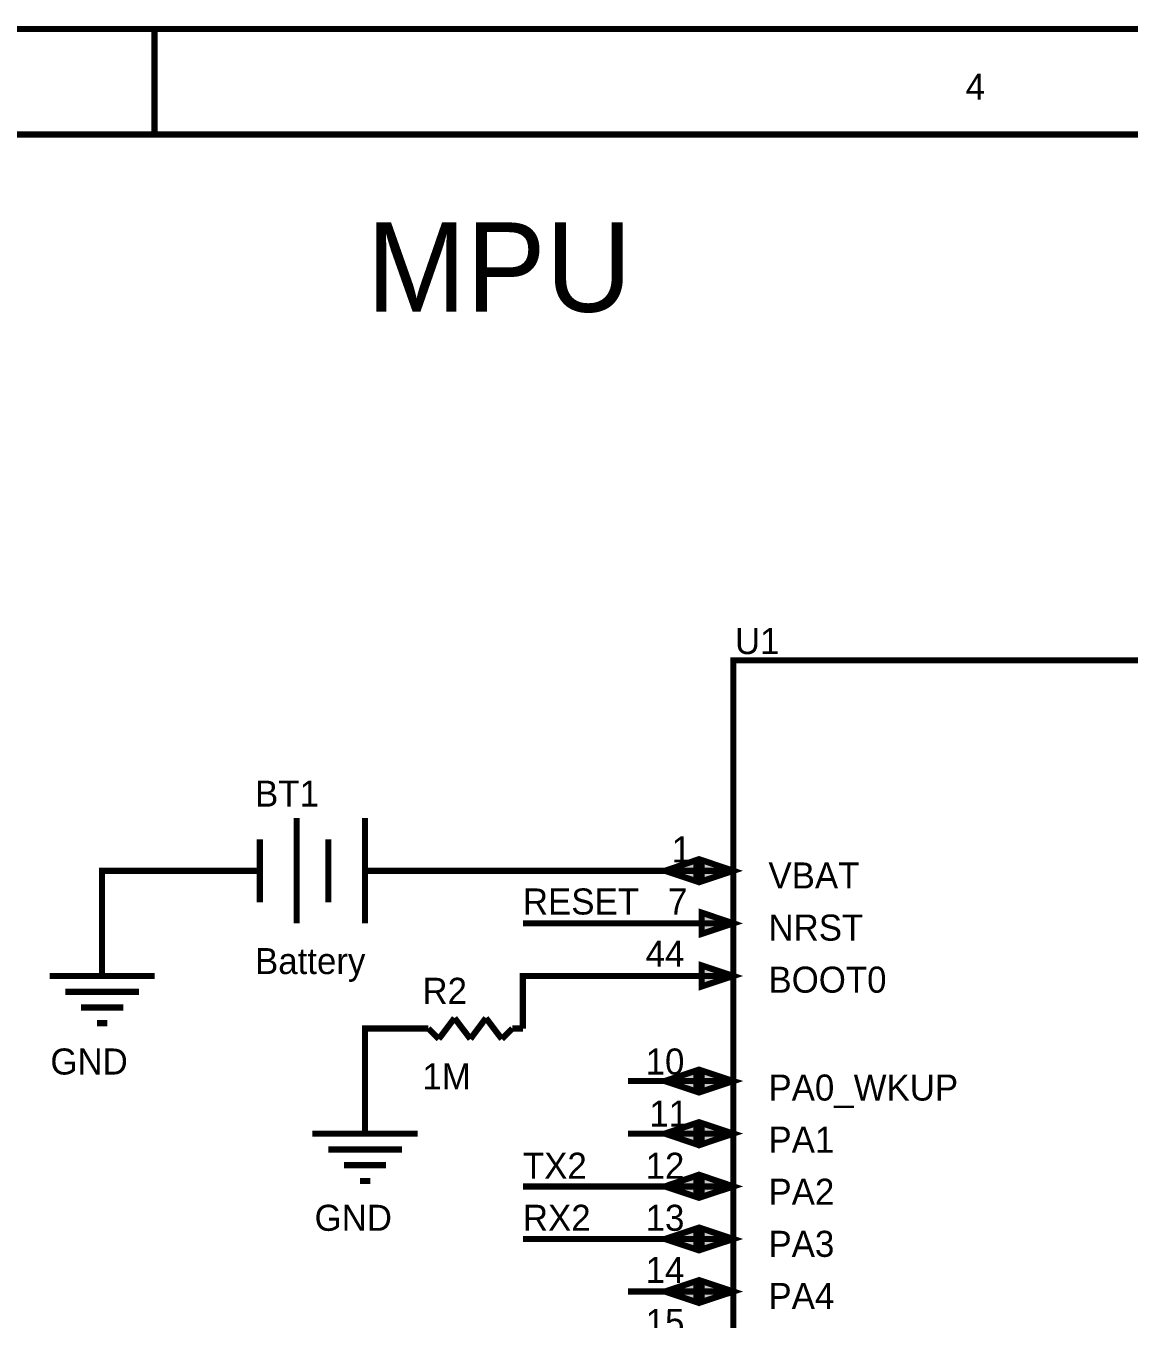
# Model space of a CAD drawing. Header units: millimetres. Extents: x 0 to 19, y 0 to 9.5.
# Drawn here: x 9.255 to 11.353, y 7.047 to 9.506 of the extents above; entities that cross this region are included whole.
import ezdxf

# ---------------------------------------------------------------- set-up
doc = ezdxf.new("R2010")
doc.units = ezdxf.units.MM
doc.header["$MEASUREMENT"] = 0
doc.layers.add('Sheet', color=255, linetype='Continuous')

msp = doc.modelspace()

# ---------------------------------------------------------------- linework, layer by layer
at = {"layer": 'Sheet'}
for points, const_width in [([(0, 9.5), (19, 9.5), (19, 0), (0, 0), (0, 9.5)], 0.0118), ([(0, 9.5), (0, 0), (19, 0), (19, 9.5), (0, 9.5), (0, 9.5)], 0.0039), ([(0.2007, 9.2993), (18.8002, 9.2993), (18.8002, 0.1998), (0.2007, 0.1998), (0.2007, 9.2993)], 0.0118), ([(0.2007, 9.2993), (0.2007, 0.1998), (18.8002, 0.1998), (18.8002, 9.2993), (0.2007, 9.2993), (0.2007, 9.2993)], 0.0039), ([(10.6004, 8.2997), (12.2004, 8.2997), (12.2004, 4.8), (10.6004, 4.8), (10.6004, 8.2997)], 0.0118), ([(10.6004, 8.2997), (10.6004, 4.8), (12.2004, 4.8), (12.2004, 8.2997), (10.6004, 8.2997), (10.6004, 8.2997)], 0.0039), ([(10.5301, 7.9199), (10.5301, 7.8797), (10.4704, 7.8996), (10.5301, 7.9199)], 0.0118), ([(10.5301, 7.9199), (10.5301, 7.8797), (10.4704, 7.8996), (10.5301, 7.9199)], 0.0039), ([(10.5403, 7.9199), (10.6004, 7.8996), (10.5403, 7.8797), (10.5403, 7.9199)], 0.0118), ([(10.5403, 7.9199), (10.6004, 7.8996), (10.5403, 7.8797), (10.5403, 7.9199)], 0.0039), ([(10.5403, 7.82), (10.6004, 7.7997), (10.5403, 7.7798), (10.5403, 7.82)], 0.0118), ([(10.5403, 7.82), (10.6004, 7.7997), (10.5403, 7.7798), (10.5403, 7.82)], 0.0039), ([(10.5403, 7.7196), (10.6004, 7.6997), (10.5403, 7.6798), (10.5403, 7.7196)], 0.0118), ([(10.5403, 7.7196), (10.6004, 7.6997), (10.5403, 7.6798), (10.5403, 7.7196)], 0.0039), ([(10.5301, 7.5198), (10.5301, 7.48), (10.4704, 7.4999), (10.5301, 7.5198)], 0.0118), ([(10.5403, 7.5198), (10.6004, 7.4999), (10.5403, 7.48), (10.5403, 7.5198)], 0.0118), ([(10.5301, 7.5198), (10.5301, 7.48), (10.4704, 7.4999), (10.5301, 7.5198)], 0.0039), ([(10.5403, 7.5198), (10.6004, 7.4999), (10.5403, 7.48), (10.5403, 7.5198)], 0.0039), ([(10.5301, 7.4199), (10.5301, 7.3797), (10.4704, 7.4), (10.5301, 7.4199)], 0.0118), ([(10.5403, 7.4199), (10.6004, 7.4), (10.5403, 7.3797), (10.5403, 7.4199)], 0.0118), ([(10.5301, 7.4199), (10.5301, 7.3797), (10.4704, 7.4), (10.5301, 7.4199)], 0.0039), ([(10.5403, 7.4199), (10.6004, 7.4), (10.5403, 7.3797), (10.5403, 7.4199)], 0.0039), ([(10.5301, 7.32), (10.5301, 7.2797), (10.4704, 7.2996), (10.5301, 7.32)], 0.0118), ([(10.5403, 7.32), (10.6004, 7.2996), (10.5403, 7.2797), (10.5403, 7.32)], 0.0118), ([(10.5301, 7.32), (10.5301, 7.2797), (10.4704, 7.2996), (10.5301, 7.32)], 0.0039), ([(10.5403, 7.32), (10.6004, 7.2996), (10.5403, 7.2797), (10.5403, 7.32)], 0.0039), ([(10.5301, 7.2196), (10.5301, 7.1798), (10.4704, 7.1997), (10.5301, 7.2196)], 0.0118), ([(10.5301, 7.2196), (10.5301, 7.1798), (10.4704, 7.1997), (10.5301, 7.2196)], 0.0039), ([(10.5403, 7.2196), (10.6004, 7.1997), (10.5403, 7.1798), (10.5403, 7.2196)], 0.0118), ([(10.5403, 7.2196), (10.6004, 7.1997), (10.5403, 7.1798), (10.5403, 7.2196)], 0.0039), ([(10.5301, 7.1197), (10.5301, 7.0799), (10.4704, 7.0998), (10.5301, 7.1197)], 0.0118), ([(10.5301, 7.1197), (10.5301, 7.0799), (10.4704, 7.0998), (10.5301, 7.1197)], 0.0039), ([(10.5403, 7.1197), (10.6004, 7.0998), (10.5403, 7.0799), (10.5403, 7.1197)], 0.0118), ([(10.5403, 7.1197), (10.6004, 7.0998), (10.5403, 7.0799), (10.5403, 7.1197)], 0.0039)]:
    msp.add_lwpolyline(points, close=True, dxfattribs=dict(at, const_width=const_width))
at = {"layer": 'Sheet', "const_width": 0.0118}
for points in [[(9.5, 9.5), (9.5, 9.2997)], [(9.7701, 7.7997), (9.7701, 7.9999)], [(9.9001, 7.7997), (9.9001, 7.9999)], [(9.7003, 7.8399), (9.7003, 7.9597)], [(9.8303, 7.8399), (9.8303, 7.9597)], [(9.5, 7.8996), (9.4001, 7.8996), (9.4001, 7.7997)], [(9.7003, 7.8996), (9.5, 7.8996)], [(9.9001, 7.8996), (10.1004, 7.8996)], [(10.1004, 7.8996), (10.4001, 7.8996)], [(10.6004, 7.8996), (10.4001, 7.8996)], [(9.4001, 7.7997), (9.4001, 7.6997)], [(10.2003, 7.7997), (10.4001, 7.7997)], [(10.6004, 7.7997), (10.4001, 7.7997)], [(9.3002, 7.6997), (9.5, 7.6997)], [(10.4001, 7.6997), (10.2003, 7.6997), (10.2003, 7.5998)], [(10.6004, 7.6997), (10.4001, 7.6997)], [(9.3302, 7.6697), (9.4704, 7.6697)], [(9.3603, 7.6396), (9.4403, 7.6396)], [(10.0403, 7.5799), (10.0703, 7.6197)], [(10.0703, 7.6197), (10.1004, 7.5799)], [(10.1004, 7.5799), (10.13, 7.6197)], [(10.13, 7.6197), (10.1601, 7.5799)], [(9.3904, 7.61), (9.4103, 7.61)], [(10, 7.5998), (9.9001, 7.5998), (9.9001, 7.4999)], [(10.0204, 7.5998), (10, 7.5998)], [(10.0204, 7.5998), (10.0403, 7.5799)], [(10.1601, 7.5799), (10.1804, 7.5998)], [(10.1804, 7.5998), (10.2003, 7.5998)], [(9.9001, 7.4999), (9.9001, 7.4)], [(10.6004, 7.4999), (10.4001, 7.4999)], [(9.8002, 7.4), (10, 7.4)], [(10.6004, 7.4), (10.4001, 7.4)], [(9.8303, 7.3699), (9.9704, 7.3699)], [(9.8603, 7.3399), (9.9403, 7.3399)], [(9.8904, 7.3098), (9.9103, 7.3098)], [(10.2003, 7.2996), (10.4001, 7.2996)], [(10.6004, 7.2996), (10.4001, 7.2996)], [(10.2003, 7.1997), (10.4001, 7.1997)], [(10.6004, 7.1997), (10.4001, 7.1997)], [(10.6004, 7.0998), (10.4001, 7.0998)]]:
    msp.add_lwpolyline(points, dxfattribs=at)
at = {"layer": 'Sheet'}
for points in [[(10.532, 7.9227), (10.4638, 7.9), (10.532, 7.8773)], [(10.5381, 7.8773), (10.6062, 7.9), (10.5381, 7.9227)], [(10.5381, 7.7773), (10.6062, 7.8), (10.5381, 7.8227)], [(10.5381, 7.6773), (10.6062, 7.7), (10.5381, 7.7227)], [(10.532, 7.5227), (10.4638, 7.5), (10.532, 7.4773)], [(10.5381, 7.4773), (10.6062, 7.5), (10.5381, 7.5227)], [(10.532, 7.4227), (10.4638, 7.4), (10.532, 7.3773)], [(10.5381, 7.3773), (10.6062, 7.4), (10.5381, 7.4227)], [(10.532, 7.3227), (10.4638, 7.3), (10.532, 7.2773)], [(10.5381, 7.2773), (10.6062, 7.3), (10.5381, 7.3227)], [(10.532, 7.2227), (10.4638, 7.2), (10.532, 7.1773)], [(10.5381, 7.1773), (10.6062, 7.2), (10.5381, 7.2227)], [(10.532, 7.1227), (10.4638, 7.1), (10.532, 7.0773)], [(10.5381, 7.0773), (10.6062, 7.1), (10.5381, 7.1227)]]:
    msp.add_solid(points, dxfattribs=at)

# ---------------------------------------------------------------- texts
for s, height, p in [('4', 0.0495, (11.0421, 9.3656)), ('MPU', 0.16977, (9.9032, 8.9624)), ('U1', 0.04952, (10.6035, 8.3116)), ('BT1', 0.04952, (9.691, 8.0216)), ('1', 0.0495, (10.4832, 7.9155)), ('VBAT', 0.04952, (10.6672, 7.866)), ('RESET', 0.04952, (10.2003, 7.8165)), ('7', 0.0495, (10.4762, 7.8165)), ('NRST', 0.04952, (10.6672, 7.7669)), ('Battery', 0.04952, (9.691, 7.7033)), ('44', 0.04952, (10.4337, 7.7174)), ('R2', 0.04952, (10.0093, 7.6467)), ('BOOT0', 0.04952, (10.6672, 7.6679)), ('GND', 0.04952, (9.3019, 7.5123)), ('10', 0.04952, (10.4337, 7.5123)), ('1M', 0.04952, (10.0093, 7.484)), ('PA0_WKUP', 0.04952, (10.6672, 7.4628)), ('11', 0.04952, (10.4408, 7.4133)), ('PA1', 0.04952, (10.6672, 7.3637)), ('TX2', 0.04952, (10.2003, 7.3142)), ('12', 0.04952, (10.4337, 7.3142)), ('PA2', 0.04952, (10.6672, 7.2647)), ('GND', 0.04952, (9.8042, 7.2152)), ('RX2', 0.04952, (10.2003, 7.2152)), ('13', 0.04952, (10.4337, 7.2152)), ('PA3', 0.04952, (10.6672, 7.1657)), ('14', 0.04952, (10.4337, 7.1162)), ('PA4', 0.04952, (10.6672, 7.0666)), ('15', 0.04952, (10.4337, 7.0171))]:
    msp.add_text(s, height=height, dxfattribs=at).set_placement(p)

doc.saveas('drawing.dxf')
